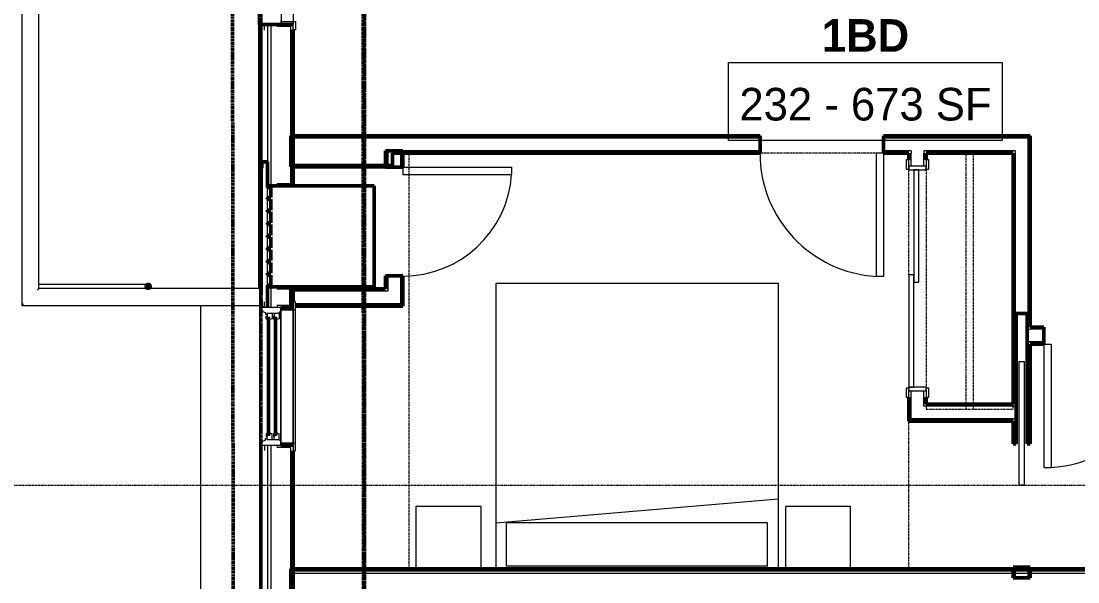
# Model space of a CAD drawing. Header units: inches. Extents: x -4217 to -1814, y 9706 to 12425.
# Drawn here: x -3926.9 to -3635.3, y 11126.9 to 11281.6 of the extents above; entities that cross this region are included whole.
import ezdxf

# ---------------------------------------------------------------- set-up
doc = ezdxf.new("R2010")
doc.units = ezdxf.units.IN
doc.header["$MEASUREMENT"] = 0
for name, pattern in [('Aligning Line 1_8_', [0.25, 0.125, -0.125]), ('Dash', [0.25, 0.125, -0.125]), ('Dash 1_16_', [0.125, 0.0625, -0.0625]), ('Double Dash 3_8_', [1, 0.375, -0.125, 0.125, -0.125, 0.125, -0.125])]:
    doc.linetypes.add(name, pattern=pattern)
for name, color, linetype, lineweight in [('A-ANNO-DIMS', 211, 'Continuous', 9), ('A-ANNO-DIMS-96', 211, 'Continuous', 9), ('A-AREA-IDEN', 2, 'Continuous', 9), ('A-DOOR-1', 7, 'Continuous', 9), ('A-DOOR-2', 50, 'Continuous', 20), ('A-DOOR-FRAM-1', 50, 'Continuous', 20), ('A-DOOR-FRAM-2', 7, 'Continuous', 9), ('A-FLOR-1', 10, 'Continuous', 13), ('A-FLOR-HRAL-1', 7, 'Continuous', 9), ('A-FLOR-HRAL-2', 9, 'Continuous', 9), ('A-GENM-2', 7, 'Continuous', 9), ('A-GENM-3', 250, 'Continuous', 50), ('A-GLAZ-2', 250, 'Continuous', 50), ('A-GLAZ-3', 7, 'Continuous', 9), ('A-GLAZ-4', 50, 'Continuous', 20), ('A-WALL', 113, 'Continuous', 13), ('A-WALL-3', 250, 'Continuous', 50), ('A-WALL-4', 10, 'Continuous', 13), ('C-PROP-LINE-1', 250, 'Double Dash 3_8_', 50), ('C-PROP-LINE-2', 91, 'Dash 1_16_', 50), ('C-TOPO', 7, 'Continuous', 9), ('G-ANNO-SYMB', 111, 'Aligning Line 1_8_', 9), ('I-FURN-1', 7, 'Continuous', 9), ('I-FURN-HDLN-1', 7, 'Dash', 9), ('I-WALL-3', 2, 'Continuous', 50), ('Q-CASE-HDLN-1', 7, 'Dash', 9)]:
    doc.layers.add(name, color=color, linetype=linetype, lineweight=lineweight)
doc.styles.add('Century Gothic', font='ufonts.com_century-gothic.ttf', dxfattribs={"height": 9})
doc.styles.add('Century Gothic_B', font='GOTHICB.TTF', dxfattribs={"height": 9})
doc.dimstyles.new('OD__1_8__Tol__', dxfattribs={"dimscale": 12, "dimtxt": 9.397514, "dimasz": 1, "dimexe": 0.75, "dimexo": 0.5, "dimgap": 0.125, "dimtad": 1, "dimdec": 3, "dimrnd": 0.125, "dimzin": 3, "dimdsep": 46, "dimlunit": 4, "dimtxsty": 'Century Gothic', "dimblk1": 'OBLIQUE', "dimblk2": 'OBLIQUE', "dimsah": 1, "dimcen": 0.09, "dimdle": 0.75, "dimazin": 0, "dimtfac": 1, "dimtdec": 4, "dimtix": 1, "dimtmove": 0, "dimatfit": 3, "dimfxl": 1, "dimtvp": 1, "dimtfill": 1, "dimfrac": 2, "dimtolj": 1, "dimtzin": 0, "dimarcsym": 2})

# ---------------------------------------------------------------- blocks, each defined once
blk = doc.blocks.new('DIMBLOCK7-FLOOR PLAN - 2ND FLOOR')
at = {"layer": 'A-ANNO-DIMS-96'}
for p, q in [((-4043.68, 9973.94), (-4043.68, 12124.84)), ((-3862.29, 12115.84), (-4052.68, 12115.84)), ((-4043.68, 12115.84), (-3862.29, 12115.84)), ((-3862.29, 9982.94), (-4052.68, 9982.94)), ((-4043.68, 9982.94), (-3862.29, 9982.94))]:
    blk.add_line(p, q, dxfattribs=at)
at = {"layer": 'A-ANNO-DIMS-96', "lineweight": 50}
for p, q in [((-4043.68, 12115.84), (-4049.68, 12121.84)), ((-4043.68, 12115.84), (-4037.68, 12109.84)), ((-4043.68, 9982.94), (-4049.68, 9988.94)), ((-4043.68, 9982.94), (-4037.68, 9976.94))]:
    blk.add_line(p, q, dxfattribs=at)
at = {"layer": 'A-ANNO-DIMS-96', "color": 0, "insert": (-4056.71, 11015.16), "char_height": 9, "width": 82.1611, "attachment_point": 1, "rotation": 90, "line_spacing_factor": 0.984502, "style": 'Century Gothic', "bg_fill": 3, "box_fill_scale": 1.25, "bg_fill_color": 256, "bg_fill_true_color": 13158600, "bg_fill_transparency": 0}
blk.add_mtext('177\' - 8 7/8"', dxfattribs=at)
blk = doc.blocks.new('_Oblique')
at = {"color": 0, "linetype": 'ByBlock', "lineweight": -2}
blk.add_line((-0.5, -0.5), (0.5, 0.5), dxfattribs=at)
blk = doc.blocks.new('Railing - Baluster_01-2548053-FLOOR PLAN - 2ND FLOOR')
at = {"layer": 'A-FLOR-HRAL-2'}
blk.add_hatch(color=256, dxfattribs=at).paths.add_polyline_path([(-0.59, 0.59), (-0.59, 1.18), (0.59, 1.18), (0.59, 0.59), (-0.47, 0.59)], flags=0)
at = {"layer": 'A-FLOR-HRAL-1'}
for p, q in [((-0.59, 1.18), (0.59, 1.18)), ((-0.59, 0.59), (-0.59, 1.18)), ((0.59, 1.18), (0.59, 0.59))]:
    blk.add_line(p, q, dxfattribs=at)

msp = doc.modelspace()

# ---------------------------------------------------------------- linework, layer by layer
at = {"layer": 'A-AREA-IDEN', "flags": 128}
msp.add_lwpolyline([(-3731.71919, 11270.20501), (-3656.21368, 11270.20501), (-3656.21368, 11248.70894), (-3731.71919, 11248.70894)], close=True, dxfattribs=at)
at = {"layer": 'A-DOOR-1'}
for p, q in [((-3682.7146, 11243.3144), (-3682.7146, 11240.8144)), ((-3681.9646, 11243.3144), (-3682.7146, 11243.3144)), ((-3682.7146, 11240.8144), (-3681.9646, 11240.8144)), ((-3681.9646, 11240.8144), (-3681.9646, 11243.3144)), ((-3677.2146, 11243.3144), (-3677.2146, 11240.8144)), ((-3676.4646, 11243.3144), (-3677.2146, 11243.3144)), ((-3677.2146, 11240.8144), (-3676.4646, 11240.8144)), ((-3676.4646, 11240.8144), (-3676.4646, 11243.3144)), ((-3682.7146, 11180.3144), (-3682.7146, 11177.8144)), ((-3681.9646, 11180.3144), (-3682.7146, 11180.3144)), ((-3681.9646, 11177.8144), (-3681.9646, 11180.3144)), ((-3677.2146, 11180.3144), (-3677.2146, 11177.8144)), ((-3676.4646, 11180.3144), (-3677.2146, 11180.3144)), ((-3676.4646, 11177.8144), (-3676.4646, 11180.3144)), ((-3682.7146, 11177.8144), (-3681.9646, 11177.8144)), ((-3677.2146, 11177.8144), (-3676.4646, 11177.8144))]:
    msp.add_line(p, q, dxfattribs=at)
for centre, radius, start, end in [((-3688.9646, 11245.1894), 34.06659, 180, 266.634313), ((-3821.57374, 11241.31471), 30.06659, 270, 356.1859252), ((-3644.72374, 11192.45029), 34.06659, 273.365687, 0)]:
    msp.add_arc(centre, radius, start, end, dxfattribs=at)
at = {"layer": 'A-DOOR-2'}
for p, q in [((-3690.9646, 11245.1894), (-3690.9646, 11211.18156)), ((-3688.9646, 11245.1894), (-3690.9646, 11245.1894)), ((-3688.9646, 11245.1894), (-3688.9646, 11211.18156)), ((-3821.57374, 11241.31471), (-3791.57374, 11241.31471)), ((-3821.57374, 11241.31471), (-3821.57374, 11239.31471)), ((-3791.57374, 11241.31471), (-3791.57374, 11239.31471)), ((-3821.57374, 11239.31471), (-3791.57374, 11239.31471)), ((-3680.5896, 11240.5644), (-3680.5896, 11209.5644)), ((-3679.2146, 11240.5644), (-3680.5896, 11240.5644)), ((-3679.2146, 11209.5644), (-3679.2146, 11240.5644)), ((-3681.9646, 11211.5644), (-3681.9646, 11180.5644)), ((-3680.5896, 11211.5644), (-3681.9646, 11211.5644)), ((-3680.5896, 11180.5644), (-3680.5896, 11211.5644)), ((-3688.9646, 11211.18156), (-3690.9646, 11211.18156)), ((-3680.5896, 11209.5644), (-3679.2146, 11209.5644)), ((-3644.72374, 11192.45029), (-3644.72374, 11158.44245)), ((-3644.72374, 11192.45029), (-3642.72374, 11192.45029)), ((-3642.72374, 11192.45029), (-3642.72374, 11158.44245)), ((-3650.0896, 11187.60606), (-3651.5896, 11187.60606)), ((-3651.5896, 11187.60606), (-3651.5896, 11153.60606)), ((-3650.0896, 11153.60606), (-3650.0896, 11187.60606)), ((-3681.9646, 11180.5644), (-3680.5896, 11180.5644)), ((-3644.72374, 11158.44245), (-3642.72374, 11158.44245)), ((-3651.5896, 11153.60606), (-3650.0896, 11153.60606))]:
    msp.add_line(p, q, dxfattribs=at)
at = {"layer": 'A-DOOR-FRAM-1'}
for p, q in [((-3677.2146, 11241.5644), (-3681.9646, 11241.5644)), ((-3681.9646, 11241.5644), (-3681.9646, 11240.5644)), ((-3677.2146, 11240.5644), (-3677.2146, 11241.5644)), ((-3681.9646, 11240.5644), (-3677.2146, 11240.5644)), ((-3681.9646, 11180.5644), (-3681.9646, 11179.5644)), ((-3677.2146, 11180.5644), (-3681.9646, 11180.5644)), ((-3681.9646, 11179.5644), (-3677.2146, 11179.5644)), ((-3677.2146, 11179.5644), (-3677.2146, 11180.5644))]:
    msp.add_line(p, q, dxfattribs=at)
at = {"layer": 'A-DOOR-FRAM-2'}
for p, q in [((-3851.84874, 11281.4894), (-3851.84874, 11280.8644)), ((-3851.84874, 11281.4894), (-3851.22374, 11281.4894)), ((-3851.84874, 11279.2394), (-3851.84874, 11281.4894)), ((-3851.22374, 11281.4894), (-3851.22374, 11279.2394)), ((-3851.22374, 11279.2394), (-3851.84874, 11279.2394))]:
    msp.add_line(p, q, dxfattribs=at)
at = {"layer": 'A-GENM-3'}
msp.add_line((-3829.53624, 11208.31471), (-3829.53624, 11236.18971), dxfattribs=at)
at = {"layer": 'A-GLAZ-3'}
for p, q in [((-3851.84874, 11204.17611), (-3851.84874, 11163.02768)), ((-3851.22374, 11204.17611), (-3851.84874, 11204.17611)), ((-3851.22374, 11163.02768), (-3851.22374, 11204.17611)), ((-3851.84874, 11164.65268), (-3851.84874, 11202.55111)), ((-3851.84874, 11201.92611), (-3851.22374, 11201.92611)), ((-3851.84874, 11165.27768), (-3851.22374, 11165.27768)), ((-3851.84874, 11163.02768), (-3851.22374, 11163.02768))]:
    msp.add_line(p, q, dxfattribs=at)
at = {"layer": 'A-WALL'}
for p, q in [((-3527.12113, 11129.8144), (-3852.47374, 11129.8144)), ((-3527.12143, 11129.1894), (-3852.47374, 11129.1894))]:
    msp.add_line(p, q, dxfattribs=at)
at = {"layer": 'A-WALL-3'}
for p, q in [((-3851.84874, 11236.18971), (-3851.84874, 11279.2394)), ((-3824.47374, 11249.9394), (-3852.47374, 11249.9394)), ((-3852.47374, 11249.9394), (-3852.47374, 11241.4394)), ((-3722.9646, 11249.9394), (-3824.47374, 11249.9394)), ((-3722.9646, 11245.1894), (-3722.9646, 11249.9394)), ((-3648.4646, 11249.9394), (-3688.9646, 11249.9394)), ((-3688.9646, 11249.9394), (-3688.9646, 11245.1894)), ((-3648.4646, 11249.3144), (-3648.4646, 11249.9394)), ((-3648.4646, 11245.1894), (-3648.4646, 11249.3144)), ((-3821.57374, 11245.8144), (-3826.32374, 11245.8144)), ((-3826.32374, 11245.8144), (-3826.32374, 11241.31471)), ((-3824.47374, 11241.4394), (-3824.47374, 11245.1894)), ((-3824.47374, 11245.1894), (-3722.9646, 11245.1894)), ((-3821.57374, 11241.31471), (-3821.57374, 11245.8144)), ((-3688.9646, 11245.1894), (-3681.9646, 11245.1894)), ((-3681.9646, 11245.1894), (-3681.9646, 11243.3144)), ((-3677.2146, 11243.3144), (-3677.2146, 11245.1894)), ((-3677.2146, 11245.1894), (-3653.2146, 11245.1894)), ((-3653.2146, 11245.1894), (-3653.2146, 11175.9394)), ((-3648.4646, 11197.20029), (-3648.4646, 11245.1894)), ((-3852.47374, 11241.4394), (-3824.47374, 11241.4394)), ((-3826.32374, 11241.31471), (-3821.57374, 11241.31471)), ((-3821.57374, 11211.31471), (-3826.32374, 11211.31471)), ((-3826.32374, 11211.31471), (-3826.32374, 11207.7394)), ((-3821.57374, 11207.7394), (-3821.57374, 11211.31471)), ((-3826.32374, 11207.7394), (-3852.44874, 11207.7394)), ((-3852.44874, 11207.7394), (-3852.44874, 11202.9894)), ((-3851.84874, 11204.17611), (-3851.84874, 11208.31471)), ((-3821.57374, 11203.6144), (-3821.57374, 11207.7394)), ((-3852.44874, 11202.9894), (-3851.84874, 11202.9894)), ((-3851.22374, 11202.9894), (-3821.57374, 11202.9894)), ((-3821.57374, 11202.9894), (-3821.57374, 11203.6144)), ((-3652.3396, 11164.9394), (-3652.3396, 11200.9394)), ((-3652.3396, 11200.9394), (-3649.3396, 11200.9394)), ((-3649.3396, 11200.9394), (-3649.3396, 11164.9394)), ((-3644.72374, 11197.20029), (-3648.4646, 11197.20029)), ((-3644.72374, 11192.45029), (-3644.72374, 11197.20029)), ((-3648.4646, 11192.45029), (-3644.72374, 11192.45029)), ((-3648.4646, 11164.9394), (-3648.4646, 11192.45029)), ((-3681.9646, 11177.8144), (-3681.9646, 11171.1894)), ((-3677.2146, 11175.9394), (-3677.2146, 11177.8144)), ((-3653.2146, 11175.9394), (-3677.2146, 11175.9394)), ((-3681.9646, 11171.1894), (-3681.3396, 11171.1894)), ((-3681.3396, 11171.1894), (-3677.2146, 11171.1894)), ((-3677.2146, 11171.1894), (-3653.2146, 11171.1894)), ((-3653.2146, 11171.1894), (-3653.2146, 11164.9394)), ((-3653.2146, 11164.9394), (-3652.3396, 11164.9394)), ((-3649.3396, 11164.9394), (-3648.4646, 11164.9394)), ((-3851.84874, 11050.57611), (-3851.84874, 11163.02768)), ((-3648.4646, 11130.9394), (-3653.2146, 11130.9394)), ((-3653.2146, 11130.9394), (-3653.2146, 11127.9394)), ((-3648.4646, 11127.9394), (-3648.4646, 11130.9394)), ((-3653.2146, 11127.9394), (-3648.4646, 11127.9394))]:
    msp.add_line(p, q, dxfattribs=at)
at = {"layer": 'A-WALL-4'}
for p, q in [((-3851.84874, 11316.1144), (-3851.84874, 11281.4894)), ((-3852.47374, 11236.81471), (-3852.47374, 11280.1144)), ((-3824.47374, 11249.3144), (-3852.47374, 11249.3144)), ((-3722.9646, 11249.3144), (-3824.47374, 11249.3144)), ((-3649.0896, 11249.3144), (-3688.9646, 11249.3144)), ((-3649.0896, 11249.3144), (-3649.0896, 11245.8144)), ((-3825.69874, 11245.8144), (-3825.69874, 11241.31471)), ((-3824.47374, 11245.1894), (-3824.47374, 11245.8144)), ((-3722.9646, 11245.8144), (-3824.47374, 11245.8144)), ((-3824.47374, 11245.8144), (-3824.47374, 11245.1894)), ((-3822.19874, 11245.8144), (-3822.19874, 11241.31471)), ((-3681.3396, 11245.8144), (-3688.9646, 11245.8144)), ((-3681.3396, 11245.8144), (-3681.3396, 11245.1894)), ((-3681.3396, 11241.5644), (-3681.3396, 11245.1894)), ((-3677.8396, 11245.8144), (-3677.8396, 11245.1894)), ((-3652.5896, 11245.8144), (-3677.8396, 11245.8144)), ((-3677.8396, 11241.5644), (-3677.8396, 11245.1894)), ((-3652.5896, 11245.8144), (-3652.5896, 11245.1894)), ((-3652.5896, 11245.1894), (-3652.5896, 11175.3144)), ((-3649.0896, 11245.8144), (-3649.0896, 11245.1894)), ((-3649.0896, 11245.1894), (-3649.0896, 11196.57529)), ((-3824.47374, 11242.0644), (-3852.47374, 11242.0644)), ((-3825.69874, 11211.31471), (-3825.69874, 11207.7394)), ((-3822.19874, 11211.31471), (-3822.19874, 11207.7394)), ((-3852.47374, 11203.23861), (-3852.47374, 11207.68971)), ((-3825.69874, 11207.1144), (-3852.44874, 11207.1144)), ((-3825.69874, 11207.7394), (-3825.69874, 11207.1144)), ((-3822.19874, 11207.7394), (-3822.19874, 11207.1144)), ((-3822.19874, 11207.1144), (-3822.19874, 11203.6144)), ((-3851.84874, 11203.6144), (-3852.44874, 11203.6144)), ((-3822.19874, 11203.6144), (-3851.22374, 11203.6144)), ((-3649.0896, 11196.57529), (-3648.4646, 11196.57529)), ((-3649.0896, 11196.57529), (-3648.4646, 11196.57529)), ((-3644.72374, 11196.57529), (-3648.4646, 11196.57529)), ((-3649.0896, 11193.07529), (-3648.4646, 11193.07529)), ((-3649.0896, 11193.07529), (-3649.0896, 11164.9394)), ((-3648.4646, 11193.07529), (-3649.0896, 11193.07529)), ((-3644.72374, 11193.07529), (-3648.4646, 11193.07529)), ((-3681.3396, 11171.8144), (-3681.3396, 11179.5644)), ((-3677.8396, 11175.3144), (-3677.8396, 11179.5644)), ((-3677.2146, 11175.3144), (-3677.8396, 11175.3144)), ((-3653.2146, 11175.3144), (-3677.2146, 11175.3144)), ((-3653.2146, 11175.3144), (-3652.5896, 11175.3144)), ((-3677.8396, 11171.8144), (-3681.3396, 11171.8144)), ((-3677.2146, 11171.8144), (-3677.8396, 11171.8144)), ((-3653.2146, 11171.8144), (-3677.2146, 11171.8144)), ((-3653.2146, 11171.8144), (-3652.5896, 11171.8144)), ((-3652.5896, 11171.8144), (-3652.5896, 11164.9394)), ((-3852.47374, 11049.63861), (-3852.47374, 11163.96518)), ((-3652.5896, 11130.9394), (-3652.5896, 11127.9394)), ((-3649.0896, 11130.9394), (-3649.0896, 11127.9394))]:
    msp.add_line(p, q, dxfattribs=at)
at = {"layer": 'C-PROP-LINE-1'}
msp.add_line((-3833.41046, 12088.68951), (-3830.99429, 9768.08086), dxfattribs=at)
at = {"layer": 'C-PROP-LINE-2'}
msp.add_line((-3832.16202, 10010.0894), (-3832.16202, 12088.5894), dxfattribs=at)
at = {"layer": 'G-ANNO-SYMB'}
msp.add_line((-1910.86928, 11153.42614), (-4027.08301, 11153.42614), dxfattribs=at)
at = {"layer": 'I-FURN-1'}
for p, q in [((-3717.9646, 11209.1894), (-3795.9646, 11209.1894)), ((-3795.9646, 11209.1894), (-3795.9646, 11130.4394)), ((-3717.9646, 11130.4394), (-3717.9646, 11209.1894)), ((-3799.9646, 11147.6894), (-3817.9646, 11147.6894)), ((-3817.9646, 11147.6894), (-3817.9646, 11130.4394)), ((-3799.9646, 11130.4394), (-3799.9646, 11147.6894)), ((-3795.9646, 11143.1894), (-3717.9646, 11149.76901)), ((-3698.03276, 11147.6894), (-3716.03276, 11147.6894)), ((-3716.03276, 11147.6894), (-3716.03276, 11130.4394)), ((-3698.03276, 11130.4394), (-3698.03276, 11147.6894)), ((-3792.9646, 11131.1894), (-3792.9646, 11143.1894)), ((-3720.9646, 11143.1894), (-3792.9646, 11143.1894)), ((-3720.9646, 11131.1894), (-3720.9646, 11143.1894)), ((-3720.9646, 11131.1894), (-3792.9646, 11131.1894))]:
    msp.add_line(p, q, dxfattribs=at)
at = {"layer": 'I-FURN-HDLN-1'}
for p, q in [((-3819.9646, 11245.1894), (-3819.9646, 11130.4394)), ((-3688.9646, 11245.1894), (-3722.9646, 11245.1894)), ((-3681.9646, 11211.5644), (-3681.9646, 11240.5644)), ((-3681.9646, 11130.4394), (-3681.9646, 11171.1894))]:
    msp.add_line(p, q, dxfattribs=at)
at = {"layer": 'I-WALL-3'}
for p, q in [((-3527.12084, 11130.4394), (-3852.47374, 11130.4394)), ((-3852.47374, 11130.4394), (-3852.47374, 11121.9394))]:
    msp.add_line(p, q, dxfattribs=at)
at = {"layer": 'Q-CASE-HDLN-1'}
for p, q in [((-3653.2146, 11245.1894), (-3677.2146, 11245.1894)), ((-3677.2146, 11245.1894), (-3677.2146, 11243.3144)), ((-3666.2146, 11245.1894), (-3666.2146, 11174.52573)), ((-3664.2146, 11245.1894), (-3664.2146, 11174.52573)), ((-3653.2146, 11174.52573), (-3653.2146, 11245.1894)), ((-3677.2146, 11240.5644), (-3677.2146, 11180.5644)), ((-3677.2146, 11177.8144), (-3677.2146, 11174.52573)), ((-3677.2146, 11174.52573), (-3653.2146, 11174.52573))]:
    msp.add_line(p, q, dxfattribs=at)

# ---------------------------------------------------------------- texts
at = {"layer": 'A-AREA-IDEN', "char_height": 9, "attachment_point": 1}
for s, insert, width, style in [('1BD', (-3705.96644, 11282.17316), 28.785, 'Century Gothic_B'), ('232 - 673 SF', (-3728.71919, 11263.20501), 83.931, 'Century Gothic')]:
    msp.add_mtext(s, dxfattribs=dict(at, insert=insert, width=width, style=style))

# ---------------------------------------------------------------- next in the draw order: dimensions: what is measured, and where the dimension line sits
at = {"layer": 'A-ANNO-DIMS'}
dim = msp.add_linear_dim(base=(-4043.67756, 12115.8394), p1=(-3856.28624, 9982.9394), p2=(-3856.28624, 12115.8394), angle=90, dimstyle='OD__1_8__Tol__', override={"dimpost": '<>', "dimfxl": 2132.9}, dxfattribs=at)
dim.commit()
dim.dimension.update_dxf_attribs({"geometry": 'DIMBLOCK7-FLOOR PLAN - 2ND FLOOR', "text_midpoint": (-4050.40257, 11049.3894)})

# ---------------------------------------------------------------- next in the draw order: linework, layer by layer
at = {"layer": 'A-DOOR-FRAM-1'}
for p, q in [((-3861.37999, 11280.7394), (-3861.37999, 11316.8644)), ((-3855.16124, 11316.1144), (-3855.16124, 11281.4894)), ((-3861.03624, 11280.7394), (-3861.03624, 11281.77065)), ((-3855.16124, 11280.7394), (-3855.16124, 11281.77065)), ((-3860.72374, 11280.7394), (-3861.37999, 11280.7394)), ((-3861.03624, 11280.7394), (-3855.16124, 11280.7394)), ((-3859.72374, 11279.1144), (-3859.72374, 11280.7394)), ((-3855.16124, 11280.8644), (-3855.16124, 11280.7394))]:
    msp.add_line(p, q, dxfattribs=at)
at = {"layer": 'A-DOOR-FRAM-2'}
for p, q in [((-3855.16124, 11281.4894), (-3851.84874, 11281.4894)), ((-3855.16124, 11280.8644), (-3855.16124, 11281.4894)), ((-3851.84874, 11280.8644), (-3855.16124, 11280.8644))]:
    msp.add_line(p, q, dxfattribs=at)
at = {"layer": 'A-FLOR-1'}
msp.add_line((-3861.29903, 11207.8516), (-3861.29903, 11280.7394), dxfattribs=at)
at = {"layer": 'A-FLOR-HRAL-1'}
for p, q in [((-3926.72374, 11433.7516), (-3926.72374, 11203.12719)), ((-3921.99933, 11207.8516), (-3921.99933, 11429.02719)), ((-3861.11153, 11207.8516), (-3921.99933, 11207.8516)), ((-3861.11153, 11207.8516), (-3861.11153, 11207.37916)), ((-3861.11153, 11207.37916), (-3861.11153, 11203.59963)), ((-3926.72374, 11203.12719), (-3861.11153, 11203.12719)), ((-3861.11153, 11203.59963), (-3861.11153, 11203.12719))]:
    msp.add_line(p, q, dxfattribs=at)
for points, knots in [([(-3921.99933, 11207.8516), (-3921.99951, 11207.8516), (-3922.00739, 11207.84345), (-3922.03413, 11207.81689), (-3922.06144, 11207.78948), (-3922.09012, 11207.76078), (-3922.11648, 11207.73461), (-3922.14441, 11207.70642), (-3922.1834, 11207.66759), (-3922.22638, 11207.62464), (-3922.26249, 11207.58826), (-3922.30036, 11207.55069), (-3922.36882, 11207.48223), (-3922.42962, 11207.42039), (-3922.47177, 11207.37916)], [0, 0, 0, 0, 0.166666667, 0.25, 0.333333333, 0.416666667, 0.458333333, 0.5, 0.583333333, 0.666666667, 0.708333333, 0.75, 0.833333333, 1, 1, 1, 1]), ([(-3926.2513, 11203.59963), (-3926.29344, 11203.5584), (-3926.3542, 11203.49657), (-3926.43258, 11203.41832), (-3926.47904, 11203.372), (-3926.51376, 11203.33697), (-3926.54753, 11203.30344), (-3926.57864, 11203.27238), (-3926.60659, 11203.24418), (-3926.63294, 11203.21801), (-3926.66163, 11203.18932), (-3926.68893, 11203.16191), (-3926.71568, 11203.13534), (-3926.72355, 11203.12719), (-3926.72374, 11203.12719)], [0, 0, 0, 0, 0.166666667, 0.25, 0.333333333, 0.375, 0.416666667, 0.5, 0.541666667, 0.583333333, 0.666666667, 0.75, 0.833333333, 1, 1, 1, 1])]:
    msp.add_open_spline(points, degree=3, knots=knots, dxfattribs=at)
at = {"layer": 'A-GENM-2'}
for p, q in [((-3858.97374, 11232.95533), (-3858.97374, 11235.75221)), ((-3858.97374, 11229.47096), (-3858.97374, 11232.45533)), ((-3858.97374, 11225.98658), (-3858.97374, 11228.97096)), ((-3858.97374, 11222.50221), (-3858.97374, 11225.48658)), ((-3858.97374, 11219.01783), (-3858.97374, 11222.00221)), ((-3858.97374, 11215.53346), (-3858.97374, 11218.51783)), ((-3858.97374, 11212.04908), (-3858.97374, 11215.03346)), ((-3858.97374, 11208.75221), (-3858.97374, 11211.54908))]:
    msp.add_line(p, q, dxfattribs=at)
at = {"layer": 'A-GENM-3'}
for p, q in [((-3829.53624, 11236.18971), (-3858.97374, 11236.18971)), ((-3858.97374, 11236.18971), (-3858.97374, 11235.75221)), ((-3858.97374, 11235.75221), (-3857.97374, 11235.75221)), ((-3857.97374, 11235.75221), (-3857.97374, 11232.95533)), ((-3857.97374, 11232.95533), (-3858.97374, 11232.95533)), ((-3858.97374, 11232.95533), (-3858.97374, 11232.45533)), ((-3858.97374, 11232.45533), (-3857.97374, 11232.45533)), ((-3857.97374, 11232.45533), (-3857.97374, 11229.47096)), ((-3857.97374, 11229.47096), (-3858.97374, 11229.47096)), ((-3858.97374, 11229.47096), (-3858.97374, 11228.97096)), ((-3858.97374, 11228.97096), (-3857.97374, 11228.97096)), ((-3857.97374, 11228.97096), (-3857.97374, 11225.98658)), ((-3857.97374, 11225.98658), (-3858.97374, 11225.98658)), ((-3858.97374, 11225.98658), (-3858.97374, 11225.48658)), ((-3858.97374, 11225.48658), (-3857.97374, 11225.48658)), ((-3857.97374, 11225.48658), (-3857.97374, 11222.50221)), ((-3857.97374, 11222.50221), (-3858.97374, 11222.50221)), ((-3858.97374, 11222.50221), (-3858.97374, 11222.00221)), ((-3858.97374, 11222.00221), (-3857.97374, 11222.00221)), ((-3857.97374, 11222.00221), (-3857.97374, 11219.01783)), ((-3857.97374, 11219.01783), (-3858.97374, 11219.01783)), ((-3858.97374, 11219.01783), (-3858.97374, 11218.51783)), ((-3858.97374, 11218.51783), (-3857.97374, 11218.51783)), ((-3857.97374, 11218.51783), (-3857.97374, 11215.53346)), ((-3857.97374, 11215.53346), (-3858.97374, 11215.53346)), ((-3858.97374, 11215.53346), (-3858.97374, 11215.03346)), ((-3858.97374, 11215.03346), (-3857.97374, 11215.03346)), ((-3857.97374, 11215.03346), (-3857.97374, 11212.04908)), ((-3857.97374, 11212.04908), (-3858.97374, 11212.04908)), ((-3858.97374, 11212.04908), (-3858.97374, 11211.54908)), ((-3858.97374, 11211.54908), (-3857.97374, 11211.54908)), ((-3857.97374, 11211.54908), (-3857.97374, 11208.75221)), ((-3857.97374, 11208.75221), (-3858.97374, 11208.75221)), ((-3858.97374, 11208.75221), (-3858.97374, 11208.31471)), ((-3858.97374, 11208.31471), (-3829.53624, 11208.31471))]:
    msp.add_line(p, q, dxfattribs=at)
at = {"layer": 'A-GLAZ-2'}
for p, q in [((-3860.72374, 11241.01361), (-3860.72374, 11206.07995)), ((-3860.66124, 11206.07995), (-3860.66124, 11241.01361)), ((-3860.72374, 11204.89884), (-3860.72374, 11202.99018)), ((-3860.66124, 11202.99018), (-3860.66124, 11204.89884))]:
    msp.add_line(p, q, dxfattribs=at)
at = {"layer": 'A-GLAZ-3'}
for p, q in [((-3858.78624, 11199.89486), (-3858.78624, 11199.30111)), ((-3858.41124, 11199.89486), (-3858.41124, 11199.30111)), ((-3856.84874, 11199.89486), (-3856.84874, 11199.30111)), ((-3856.47374, 11199.89486), (-3856.47374, 11199.30111)), ((-3855.22374, 11202.55111), (-3855.22374, 11164.65268)), ((-3851.84874, 11202.55111), (-3855.22374, 11202.55111)), ((-3855.22374, 11201.92611), (-3851.84874, 11201.92611)), ((-3858.91124, 11167.90268), (-3858.91124, 11199.30111)), ((-3858.78624, 11199.42611), (-3858.41124, 11199.42611)), ((-3858.78624, 11167.90268), (-3858.78624, 11199.30111)), ((-3858.41124, 11167.90268), (-3858.41124, 11199.30111)), ((-3858.28624, 11167.90268), (-3858.28624, 11199.30111)), ((-3856.97374, 11167.90268), (-3856.97374, 11199.30111)), ((-3856.84874, 11199.42611), (-3856.47374, 11199.42611)), ((-3856.84874, 11167.90268), (-3856.84874, 11199.30111)), ((-3856.47374, 11167.90268), (-3856.47374, 11199.30111)), ((-3856.34874, 11167.90268), (-3856.34874, 11199.30111)), ((-3858.78624, 11167.30893), (-3858.78624, 11167.90268)), ((-3858.78624, 11167.77768), (-3858.41124, 11167.77768)), ((-3858.41124, 11167.30893), (-3858.41124, 11167.90268)), ((-3856.84874, 11167.30893), (-3856.84874, 11167.90268)), ((-3856.84874, 11167.77768), (-3856.47374, 11167.77768)), ((-3856.47374, 11167.30893), (-3856.47374, 11167.90268)), ((-3855.22374, 11165.27768), (-3851.84874, 11165.27768)), ((-3855.22374, 11164.65268), (-3851.84874, 11164.65268))]:
    msp.add_line(p, q, dxfattribs=at)
at = {"layer": 'A-GLAZ-4'}
for p, q in [((-3859.72374, 11202.61361), (-3859.72374, 11204.11361)), ((-3861.09874, 11202.61361), (-3861.09874, 11164.59018)), ((-3855.22374, 11202.61361), (-3861.09874, 11202.61361)), ((-3861.09874, 11201.80111), (-3860.28624, 11201.80111)), ((-3860.28624, 11201.80111), (-3860.28624, 11201.52643)), ((-3860.28624, 11201.52643), (-3859.47374, 11201.20736)), ((-3859.47374, 11201.20736), (-3859.47374, 11200.73861)), ((-3859.47374, 11200.73861), (-3859.03624, 11200.73861)), ((-3859.25499, 11199.45736), (-3859.25499, 11200.17611)), ((-3858.91124, 11200.17611), (-3859.25499, 11200.17611)), ((-3859.03624, 11201.01986), (-3859.03624, 11200.17611)), ((-3859.03624, 11201.01986), (-3855.72374, 11201.01986)), ((-3858.91124, 11199.30424), (-3858.91124, 11200.17611)), ((-3858.91124, 11199.89486), (-3858.28624, 11199.89486)), ((-3858.28624, 11199.30111), (-3858.28624, 11199.89486)), ((-3857.66124, 11201.01986), (-3857.66124, 11199.45736)), ((-3857.31749, 11199.45736), (-3857.31749, 11200.17611)), ((-3856.97374, 11200.17611), (-3857.31749, 11200.17611)), ((-3857.09874, 11201.01986), (-3857.09874, 11200.17611)), ((-3856.97374, 11199.30424), (-3856.97374, 11200.17611)), ((-3856.97374, 11199.89486), (-3856.34874, 11199.89486)), ((-3856.34874, 11199.30111), (-3856.34874, 11199.89486)), ((-3855.5039, 11201.26986), (-3855.72374, 11201.26986)), ((-3855.72374, 11201.26986), (-3855.72374, 11199.45736)), ((-3855.5039, 11201.26986), (-3855.22374, 11201.60375)), ((-3855.22374, 11164.59018), (-3855.22374, 11202.61361)), ((-3859.25499, 11199.45736), (-3858.91124, 11199.30424)), ((-3857.66124, 11199.45736), (-3858.28624, 11199.30111)), ((-3857.31749, 11199.45736), (-3856.97374, 11199.30424)), ((-3855.72374, 11199.45736), (-3856.34874, 11199.30111)), ((-3859.25499, 11167.74643), (-3858.91124, 11167.89955)), ((-3859.25499, 11167.74643), (-3859.25499, 11167.02768)), ((-3858.91124, 11167.89955), (-3858.91124, 11167.02768)), ((-3858.28624, 11167.90268), (-3858.28624, 11167.30893)), ((-3857.66124, 11167.74643), (-3858.28624, 11167.90268)), ((-3857.66124, 11166.18393), (-3857.66124, 11167.74643)), ((-3857.31749, 11167.74643), (-3856.97374, 11167.89955)), ((-3857.31749, 11167.74643), (-3857.31749, 11167.02768)), ((-3856.97374, 11167.89955), (-3856.97374, 11167.02768)), ((-3856.34874, 11167.90268), (-3856.34874, 11167.30893)), ((-3855.72374, 11167.74643), (-3856.34874, 11167.90268)), ((-3855.72374, 11165.93393), (-3855.72374, 11167.74643)), ((-3861.09874, 11165.40268), (-3860.28624, 11165.40268)), ((-3860.28624, 11165.67736), (-3859.47374, 11165.99643)), ((-3860.28624, 11165.40268), (-3860.28624, 11165.67736)), ((-3859.47374, 11166.46518), (-3859.03624, 11166.46518)), ((-3859.47374, 11165.99643), (-3859.47374, 11166.46518)), ((-3858.91124, 11167.02768), (-3859.25499, 11167.02768)), ((-3859.03624, 11166.18393), (-3859.03624, 11167.02768)), ((-3859.03624, 11166.18393), (-3855.72374, 11166.18393)), ((-3858.91124, 11167.30893), (-3858.28624, 11167.30893)), ((-3856.97374, 11167.02768), (-3857.31749, 11167.02768)), ((-3857.09874, 11166.18393), (-3857.09874, 11167.02768)), ((-3856.97374, 11167.30893), (-3856.34874, 11167.30893)), ((-3855.5039, 11165.93393), (-3855.72374, 11165.93393)), ((-3855.5039, 11165.93393), (-3855.22374, 11165.60005)), ((-3861.09874, 11164.59018), (-3855.22374, 11164.59018)), ((-3859.72374, 11164.59018), (-3859.72374, 11163.09018))]:
    msp.add_line(p, q, dxfattribs=at)
at = {"layer": 'A-WALL-3'}
for p, q in [((-3851.84874, 11280.7394), (-3860.72374, 11280.7394)), ((-3860.72374, 11280.7394), (-3860.72374, 11241.01361)), ((-3860.72374, 11241.01361), (-3860.47374, 11241.01361)), ((-3860.47374, 11241.01361), (-3860.47374, 11242.76361)), ((-3860.47374, 11242.76361), (-3858.97374, 11242.76361)), ((-3858.97374, 11242.76361), (-3858.97374, 11236.18971)), ((-3858.97374, 11236.18971), (-3851.84874, 11236.18971)), ((-3851.84874, 11208.31471), (-3858.97374, 11208.31471)), ((-3858.97374, 11208.31471), (-3858.97374, 11202.61361)), ((-3860.47374, 11202.99018), (-3860.72374, 11202.99018)), ((-3860.72374, 11202.99018), (-3860.72374, 11202.61361)), ((-3860.47374, 11202.61361), (-3860.47374, 11202.99018)), ((-3855.22374, 11202.61361), (-3851.84874, 11202.61361)), ((-3860.72374, 11164.59018), (-3860.72374, 11049.01361)), ((-3851.84874, 11164.59018), (-3855.22374, 11164.59018))]:
    msp.add_line(p, q, dxfattribs=at)
at = {"layer": 'A-WALL-3', "flags": 128}
for points in [[(-3891.85535, 11208.91338), (-3891.99645, 11208.89885), (-3892.12935, 11208.85611), (-3892.24632, 11208.78763), (-3892.34057, 11208.69741), (-3892.40663, 11208.59068), (-3892.44064, 11208.47365), (-3892.44064, 11208.35311), (-3892.40663, 11208.23608), (-3892.34057, 11208.12935), (-3892.24632, 11208.03912), (-3892.12935, 11207.97065), (-3891.99645, 11207.92791), (-3891.85535, 11207.91338)], [(-3891.85535, 11207.91338), (-3891.71425, 11207.92791), (-3891.58136, 11207.97065), (-3891.46438, 11208.03912), (-3891.37013, 11208.12935), (-3891.30408, 11208.23608), (-3891.27006, 11208.35311), (-3891.27006, 11208.47365), (-3891.30408, 11208.59068), (-3891.37013, 11208.69741), (-3891.46438, 11208.78763), (-3891.58136, 11208.85611), (-3891.71425, 11208.89885), (-3891.85535, 11208.91338)]]:
    msp.add_lwpolyline(points, dxfattribs=at)
at = {"layer": 'A-WALL-4'}
for p, q in [((-3860.72374, 11280.7394), (-3860.72374, 11316.8644)), ((-3860.47374, 11280.7394), (-3860.47374, 11242.76361)), ((-3858.97374, 11280.7394), (-3858.97374, 11242.76361)), ((-3857.97374, 11280.7394), (-3857.97374, 11236.18971)), ((-3856.28624, 11280.7394), (-3856.28624, 11280.1144)), ((-3852.47374, 11280.1144), (-3856.28624, 11280.1144)), ((-3856.28624, 11236.81471), (-3856.28624, 11236.18971)), ((-3856.28624, 11236.81471), (-3852.47374, 11236.81471)), ((-3891.85535, 11208.91338), (-3921.99933, 11208.91338)), ((-3921.99933, 11207.91338), (-3891.85535, 11207.91338)), ((-3857.97374, 11208.31471), (-3857.97374, 11202.61361)), ((-3856.28624, 11208.31471), (-3856.28624, 11207.68971)), ((-3852.47374, 11207.68971), (-3856.28624, 11207.68971)), ((-3856.28624, 11203.23861), (-3856.28624, 11202.61361)), ((-3856.28624, 11203.23861), (-3852.47374, 11203.23861)), ((-3860.47374, 11164.59018), (-3860.47374, 11049.01361)), ((-3858.97374, 11164.59018), (-3858.97374, 11049.01361)), ((-3857.97374, 11164.59018), (-3857.97374, 11049.01361)), ((-3856.28624, 11164.59018), (-3856.28624, 11163.96518)), ((-3852.47374, 11163.96518), (-3856.28624, 11163.96518))]:
    msp.add_line(p, q, dxfattribs=at)
at = {"layer": 'C-PROP-LINE-1'}
msp.add_line((-3869.44796, 12124.68951), (-3867.12227, 9890.97905), dxfattribs=at)
at = {"layer": 'C-PROP-LINE-2'}
msp.add_line((-3860.72374, 9980.1894), (-3860.72374, 11434.3894), dxfattribs=at)
at = {"layer": 'C-TOPO'}
for p, q in [((-3877.32385, 11200.50659), (-3877.32385, 11203.13117)), ((-3877.32385, 11139.15747), (-3877.32385, 11200.50659)), ((-3877.32385, 11089.66113), (-3877.32385, 11139.15747))]:
    msp.add_line(p, q, dxfattribs=at)

# ---------------------------------------------------------------- next in the draw order: block references
at = {"extrusion": (0, 0, -1), "zscale": -1, "rotation": 89.99999999999928}
msp.add_blockref('Railing - Baluster_01-2548053-FLOOR PLAN - 2ND FLOOR', (3861.70208, 11205.4894), dxfattribs=at)

doc.saveas('drawing.dxf')
